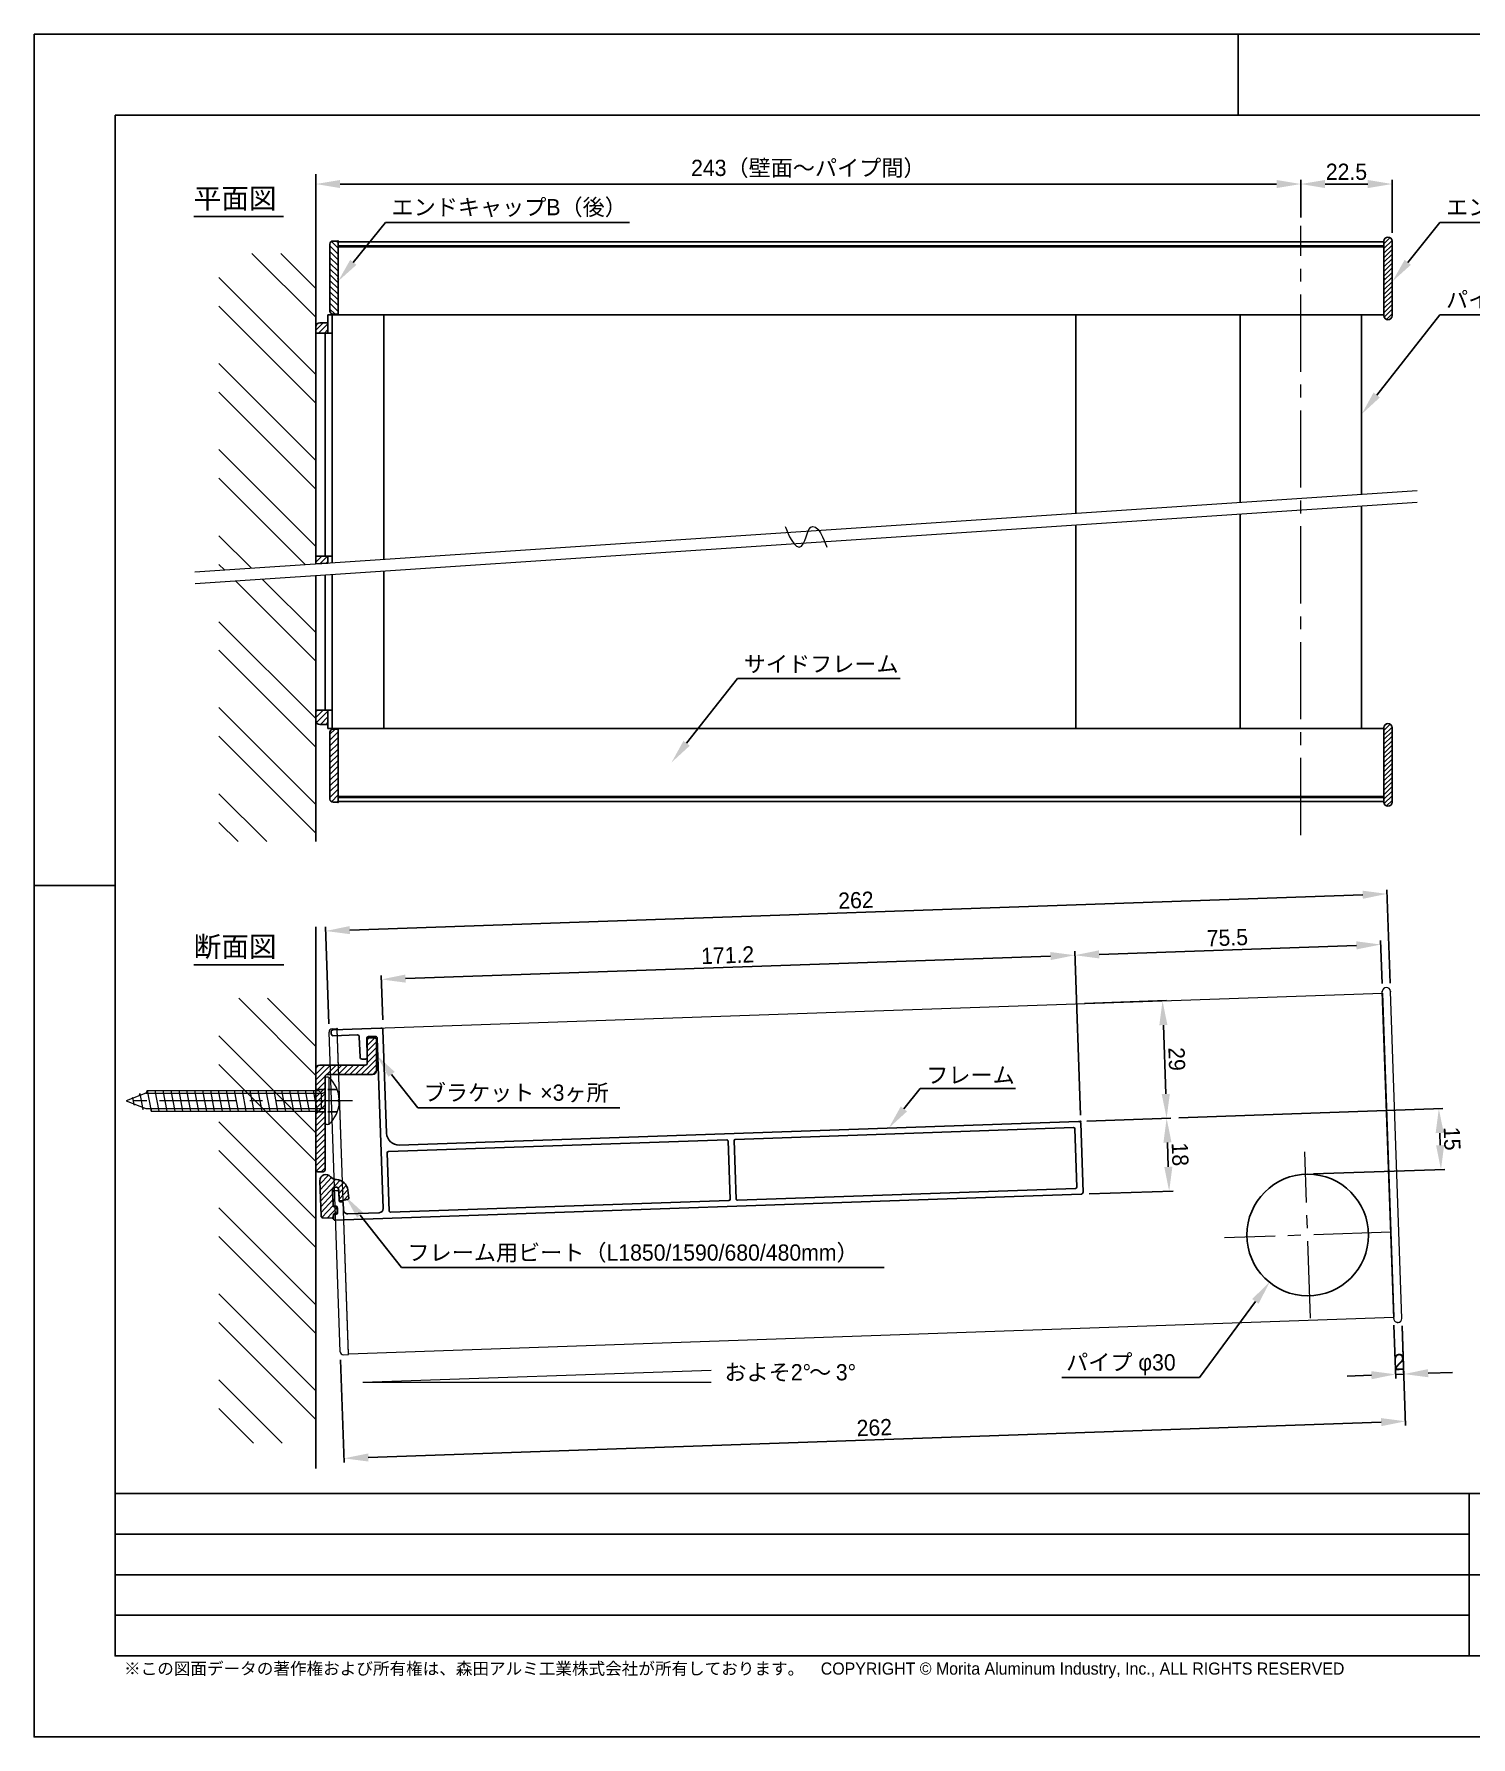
# Model space of a CAD drawing. Header units: millimetres. Extents: x 294 to 1873, y 2566 to 2986.
# Drawn here: x 1278.6 to 1633, y 2566 to 2986 of the extents above; entities that cross this region are included whole.
import ezdxf
from ezdxf import colors
from ezdxf.entities.mleader import LeaderData, LeaderLine
from ezdxf.math import Vec2, Vec3

# ---------------------------------------------------------------- set-up
doc = ezdxf.new("R2010")
doc.units = ezdxf.units.MM
doc.linetypes.add('CENTER2', pattern=[28.575, 19.05, -3.175, 3.175, -3.175])
for name, color, linetype, lineweight in [('ハッチング', 255, 'Continuous', 9), ('中心線', 7, 'CENTER2', 9), ('寸法・仕様', 255, 'Continuous', 9), ('弱線', 4, 'Continuous', 15), ('本体', 3, 'Continuous', 25)]:
    doc.layers.add(name, color=color, linetype=linetype, lineweight=lineweight)
doc.styles.get("Standard").update_dxf_attribs({"font": ''})
doc.styles.add('x2', font='', dxfattribs={"height": 4})
doc.styles.get('Standard').set_extended_font_data('MS PGothic')
doc.styles.get('x2').set_extended_font_data('MS PGothic')
doc.dimstyles.new('x2', dxfattribs={"dimtxt": 4, "dimasz": 6, "dimexe": 1, "dimexo": 2, "dimgap": 1, "dimtad": 1, "dimtoh": 1, "dimdec": 1, "dimdsep": 46, "dimtxsty": 'x2', "dimcen": 0.1, "dimadec": 1, "dimazin": 0, "dimtfac": 1, "dimtdec": 1, "dimtmove": 0, "dimatfit": 3, "dimfxl": 1, "dimtolj": 1, "dimtzin": 0, "dimarcsym": 0})

# ---------------------------------------------------------------- blocks, each defined once
blk = doc.blocks.new('Morita Aluminum for WEB x2')
for p, q in [((291.84, 396.08), (291.84, 416.08)), ((14.84, 206.08), (-5.16, 206.08)), ((14.84, 56.08), (568.84, 56.08)), ((348.84, 16.08), (348.84, 56.08)), ((348.84, 46.08), (14.84, 46.08)), ((14.84, 36.08), (568.84, 36.08)), ((348.84, 26.08), (14.84, 26.08)), ((14.84, 16.08), (568.84, 16.08))]:
    blk.add_line(p, q)
for points in [[(-5.16, 416.08), (588.84, 416.08), (588.84, -3.92), (-5.16, -3.92)], [(14.84, 396.08), (568.84, 396.08), (568.84, 16.08), (14.84, 16.08)]]:
    blk.add_lwpolyline(points, close=True)
at = {"insert": (17.05, 14.44), "char_height": 3, "attachment_point": 1}
blk.add_mtext_dynamic_manual_height_columns('※この図面データの著作権および所有権は、森田アルミ工業株式会社が所有しております。\u3000COPYRIGHT © Morita Aluminum Industry, Inc., ALL RIGHTS RESERVED', width=308.0536, gutter_width=1, heights=[0], dxfattribs=at)
blk = doc.blocks.new('*D10')
at = {"layer": 'Defpoints', "color": 0, "linetype": 'Continuous'}
for p in [(1591.07, 2949.04), (1591.07, 2938.75), (1613.57, 2934.97)]:
    blk.add_point(p, dxfattribs=at)
at = {"layer": '寸法・仕様', "color": 0, "linetype": 'Continuous', "lineweight": -2}
for p, q in [((1591.07, 2940.75), (1591.07, 2950.04)), ((1607.57, 2949.04), (1597.07, 2949.04)), ((1613.57, 2936.97), (1613.57, 2950.04))]:
    blk.add_line(p, q, dxfattribs=at)
at = {"layer": '寸法・仕様', "color": 0, "linetype": 'Continuous'}
for points in [[(1597.07, 2950.04), (1597.07, 2948.04), (1591.07, 2949.04)], [(1607.57, 2950.04), (1607.57, 2948.04), (1613.57, 2949.04)]]:
    blk.add_solid(points, dxfattribs=at)
at = {"layer": '寸法・仕様', "color": 0, "linetype": 'Continuous', "insert": (1602.32, 2952.04), "char_height": 4, "attachment_point": 5, "style": 'x2'}
blk.add_mtext('\\A1;22.5', dxfattribs=at)
blk = doc.blocks.new('*D11')
at = {"layer": 'Defpoints', "color": 0, "linetype": 'Continuous'}
for p in [(1348.07, 2949.04), (1348.07, 2938.75), (1591.07, 2938.75)]:
    blk.add_point(p, dxfattribs=at)
at = {"layer": '寸法・仕様', "color": 0, "linetype": 'Continuous', "lineweight": -2}
for p, q in [((1348.07, 2940.75), (1348.07, 2950.04)), ((1585.07, 2949.04), (1354.07, 2949.04)), ((1591.07, 2940.75), (1591.07, 2950.04))]:
    blk.add_line(p, q, dxfattribs=at)
at = {"layer": '寸法・仕様', "color": 0, "linetype": 'Continuous'}
for points in [[(1354.07, 2950.04), (1354.07, 2948.04), (1348.07, 2949.04)], [(1585.07, 2950.04), (1585.07, 2948.04), (1591.07, 2949.04)]]:
    blk.add_solid(points, dxfattribs=at)
at = {"layer": '寸法・仕様', "color": 0, "linetype": 'Continuous', "insert": (1469.57, 2952.76), "char_height": 4, "attachment_point": 5, "style": 'x2'}
blk.add_mtext('\\A1;243（壁面～パイプ間）', dxfattribs=at)
blk = doc.blocks.new('*D12')
at = {"layer": 'Defpoints', "color": 0, "linetype": 'Continuous'}
for p in [(1612.33, 2773.96), (1613.17, 2749.92), (1351.36, 2739.88)]:
    blk.add_point(p, dxfattribs=at)
at = {"layer": '寸法・仕様', "color": 0, "linetype": 'Continuous', "lineweight": -2}
for p, q in [((1356.49, 2765.02), (1606.34, 2773.75)), ((1613.1, 2751.92), (1612.3, 2774.96)), ((1351.29, 2741.87), (1350.46, 2765.81))]:
    blk.add_line(p, q, dxfattribs=at)
at = {"layer": '寸法・仕様', "color": 0, "linetype": 'Continuous'}
for points in [[(1606.3, 2774.75), (1606.37, 2772.75), (1612.33, 2773.96)], [(1356.45, 2766.02), (1356.52, 2764.02), (1350.49, 2764.81)]]:
    blk.add_solid(points, dxfattribs=at)
at = {"layer": '寸法・仕様', "color": 0, "linetype": 'Continuous', "insert": (1481.31, 2772.38), "char_height": 4, "attachment_point": 5, "rotation": 2, "style": 'x2'}
blk.add_mtext('\\A1;262', dxfattribs=at)
blk = doc.blocks.new('*D13')
at = {"layer": 'Defpoints', "color": 0, "linetype": 'Continuous'}
for p in [(1615.99, 2669.27), (1354.12, 2661.02), (1616.88, 2643.88)]:
    blk.add_point(p, dxfattribs=at)
at = {"layer": '寸法・仕様', "color": 0, "linetype": 'Continuous', "lineweight": -2}
for p, q in [((1616.06, 2667.27), (1616.91, 2642.88)), ((1354.19, 2659.02), (1355.07, 2633.74)), ((1361.03, 2634.95), (1610.88, 2643.67))]:
    blk.add_line(p, q, dxfattribs=at)
at = {"layer": '寸法・仕様', "color": 0, "linetype": 'Continuous'}
for points in [[(1610.84, 2644.67), (1610.91, 2642.67), (1616.88, 2643.88)], [(1361, 2635.95), (1361.07, 2633.95), (1355.03, 2634.74)]]:
    blk.add_solid(points, dxfattribs=at)
at = {"layer": '寸法・仕様', "color": 0, "linetype": 'Continuous', "insert": (1485.85, 2642.31), "char_height": 4, "attachment_point": 5, "rotation": 2, "style": 'x2'}
blk.add_mtext('\\A1;262', dxfattribs=at)
blk = doc.blocks.new('*D14')
at = {"layer": 'Defpoints', "color": 0, "linetype": 'Continuous'}
for p in [(1613.98, 2669.55), (1615.98, 2669.42), (1616.47, 2655.53)]:
    blk.add_point(p, dxfattribs=at)
at = {"layer": '寸法・仕様', "color": 0, "linetype": 'Continuous', "lineweight": -2}
for p, q in [((1614.05, 2667.55), (1614.5, 2654.46)), ((1616.05, 2667.42), (1616.5, 2654.53)), ((1608.47, 2655.25), (1602.48, 2655.04)), ((1614.47, 2655.46), (1616.47, 2655.53)), ((1622.47, 2655.73), (1628.46, 2655.94))]:
    blk.add_line(p, q, dxfattribs=at)
at = {"layer": '寸法・仕様', "color": 0, "linetype": 'Continuous'}
for points in [[(1608.44, 2656.25), (1608.51, 2654.25), (1614.47, 2655.46)], [(1622.43, 2656.73), (1622.5, 2654.74), (1616.47, 2655.53)]]:
    blk.add_solid(points, dxfattribs=at)
at = {"layer": '寸法・仕様', "color": 0, "linetype": 'Continuous', "insert": (1615.36, 2658.49), "char_height": 4, "attachment_point": 5, "rotation": 2, "style": 'x2'}
blk.add_mtext('\\A1;2', dxfattribs=at)
blk = doc.blocks.new('*D15')
at = {"layer": 'Defpoints', "color": 0, "linetype": 'Continuous'}
for p in [(1535.31, 2758.83), (1364.64, 2740.89), (1536.76, 2717.38)]:
    blk.add_point(p, dxfattribs=at)
at = {"layer": '寸法・仕様', "color": 0, "linetype": 'Continuous', "lineweight": -2}
for p, q in [((1536.69, 2719.38), (1535.28, 2759.83)), ((1370.21, 2753.07), (1529.32, 2758.63)), ((1364.57, 2742.89), (1364.18, 2753.86))]:
    blk.add_line(p, q, dxfattribs=at)
at = {"layer": '寸法・仕様', "color": 0, "linetype": 'Continuous'}
for points in [[(1529.28, 2759.62), (1529.35, 2757.63), (1535.31, 2758.83)], [(1370.18, 2754.07), (1370.25, 2752.07), (1364.22, 2752.86)]]:
    blk.add_solid(points, dxfattribs=at)
at = {"layer": '寸法・仕様', "color": 0, "linetype": 'Continuous', "insert": (1449.66, 2758.85), "char_height": 4, "attachment_point": 5, "rotation": 2, "style": 'x2'}
blk.add_mtext('\\A1;171.2', dxfattribs=at)
blk = doc.blocks.new('*D16')
at = {"layer": 'Defpoints', "color": 0, "linetype": 'Continuous'}
for p in [(1610.77, 2761.47), (1611.17, 2749.85), (1536.76, 2717.38)]:
    blk.add_point(p, dxfattribs=at)
at = {"layer": '寸法・仕様', "color": 0, "linetype": 'Continuous', "lineweight": -2}
for p, q in [((1536.69, 2719.38), (1535.28, 2759.83)), ((1541.31, 2759.04), (1604.77, 2761.26)), ((1611.1, 2751.85), (1610.73, 2762.47))]:
    blk.add_line(p, q, dxfattribs=at)
at = {"layer": '寸法・仕様', "color": 0, "linetype": 'Continuous'}
for points in [[(1541.28, 2760.04), (1541.35, 2758.04), (1535.31, 2758.83)], [(1604.74, 2762.26), (1604.81, 2760.26), (1610.77, 2761.47)]]:
    blk.add_solid(points, dxfattribs=at)
at = {"layer": '寸法・仕様', "color": 0, "linetype": 'Continuous', "insert": (1572.94, 2763.15), "char_height": 4, "attachment_point": 5, "rotation": 2, "style": 'x2'}
blk.add_mtext('\\A1;75.5', dxfattribs=at)
blk = doc.blocks.new('*D17')
at = {"layer": 'Defpoints', "color": 0, "linetype": 'Continuous'}
for p in [(1535.73, 2746.86), (1536.24, 2717.86), (1557.96, 2718.62)]:
    blk.add_point(p, dxfattribs=at)
at = {"layer": '寸法・仕様', "color": 0, "linetype": 'Continuous', "lineweight": -2}
for p, q in [((1537.73, 2746.93), (1557.94, 2747.64)), ((1557.15, 2741.61), (1557.75, 2724.62)), ((1538.24, 2717.93), (1558.96, 2718.66))]:
    blk.add_line(p, q, dxfattribs=at)
at = {"layer": '寸法・仕様', "color": 0, "linetype": 'Continuous'}
for points in [[(1558.15, 2741.64), (1556.16, 2741.57), (1556.95, 2747.6)], [(1558.75, 2724.65), (1556.75, 2724.58), (1557.96, 2718.62)]]:
    blk.add_solid(points, dxfattribs=at)
at = {"layer": '寸法・仕様', "color": 0, "linetype": 'Continuous', "insert": (1560.45, 2733.22), "char_height": 4, "attachment_point": 5, "rotation": 272, "style": 'x2'}
blk.add_mtext('\\A1;29', dxfattribs=at)
blk = doc.blocks.new('*D18')
at = {"layer": 'Defpoints', "color": 0, "linetype": 'Continuous'}
for p in [(1536.24, 2717.86), (1558.59, 2700.63), (1536.87, 2699.88)]:
    blk.add_point(p, dxfattribs=at)
at = {"layer": '寸法・仕様', "color": 0, "linetype": 'Continuous', "lineweight": -2}
for p, q in [((1538.24, 2717.93), (1558.96, 2718.66)), ((1558.17, 2712.63), (1558.38, 2706.63)), ((1538.87, 2699.95), (1559.59, 2700.67))]:
    blk.add_line(p, q, dxfattribs=at)
at = {"layer": '寸法・仕様', "color": 0, "linetype": 'Continuous'}
for points in [[(1559.17, 2712.66), (1557.17, 2712.59), (1557.96, 2718.62)], [(1559.38, 2706.66), (1557.38, 2706.59), (1558.59, 2700.63)]]:
    blk.add_solid(points, dxfattribs=at)
at = {"layer": '寸法・仕様', "color": 0, "linetype": 'Continuous', "insert": (1561.27, 2709.73), "char_height": 4, "attachment_point": 5, "rotation": 272, "style": 'x2'}
blk.add_mtext('\\A1;18', dxfattribs=at)
blk = doc.blocks.new('*D19')
at = {"layer": 'Defpoints', "color": 0, "linetype": 'Continuous'}
for p in [(1558.96, 2718.66), (1592.23, 2704.81), (1625.64, 2705.98)]:
    blk.add_point(p, dxfattribs=at)
at = {"layer": '寸法・仕様', "color": 0, "linetype": 'Continuous', "lineweight": -2}
for p, q in [((1560.96, 2718.73), (1626.11, 2721)), ((1625.32, 2714.97), (1625.43, 2711.97)), ((1594.23, 2704.88), (1626.63, 2706.01))]:
    blk.add_line(p, q, dxfattribs=at)
at = {"layer": '寸法・仕様', "color": 0, "linetype": 'Continuous'}
for points in [[(1626.32, 2715.01), (1624.32, 2714.94), (1625.11, 2720.97)], [(1626.43, 2712.01), (1624.43, 2711.94), (1625.64, 2705.98)]]:
    blk.add_solid(points, dxfattribs=at)
at = {"layer": '寸法・仕様', "color": 0, "linetype": 'Continuous', "insert": (1628.37, 2713.58), "char_height": 4, "attachment_point": 5, "rotation": 272, "style": 'x2'}
blk.add_mtext('\\A1;15', dxfattribs=at)

msp = doc.modelspace()

# ---------------------------------------------------------------- linework, layer by layer
at = {"linetype": 'Continuous'}
for p, q in [((1317.96, 2940.99), (1340.1, 2940.99)), ((1317.96, 2756.46), (1340.18, 2756.46))]:
    msp.add_line(p, q, dxfattribs=at)
at = {"layer": 'ハッチング'}
for p, q in [((1611.57, 2934.26), (1613.11, 2935.81)), ((1332.33, 2931.93), (1348.07, 2916.19)), ((1339.41, 2931.93), (1348.07, 2923.26)), ((1351.57, 2933.77), (1353.57, 2931.77)), ((1351.57, 2932.36), (1353.57, 2930.36)), ((1351.91, 2934.84), (1353.57, 2933.18)), ((1353.2, 2934.97), (1353.57, 2934.6)), ((1611.57, 2933.13), (1613.56, 2935.12)), ((1611.57, 2932), (1613.57, 2934)), ((1611.57, 2930.87), (1613.57, 2932.87)), ((1611.57, 2929.74), (1613.57, 2931.74)), ((1351.57, 2930.94), (1353.57, 2928.94)), ((1351.57, 2929.53), (1353.57, 2927.53)), ((1351.57, 2928.11), (1353.57, 2926.11)), ((1611.57, 2928.61), (1613.57, 2930.61)), ((1611.57, 2927.48), (1613.57, 2929.48)), ((1611.57, 2926.34), (1613.57, 2928.34)), ((1324.17, 2925.95), (1348.07, 2902.05)), ((1351.57, 2926.7), (1353.57, 2924.7)), ((1351.57, 2925.28), (1353.57, 2923.28)), ((1351.57, 2923.87), (1353.57, 2921.87)), ((1611.57, 2925.21), (1613.57, 2927.21)), ((1611.57, 2924.08), (1613.57, 2926.08)), ((1611.57, 2922.95), (1613.57, 2924.95)), ((1611.57, 2921.82), (1613.57, 2923.82)), ((1351.57, 2922.46), (1353.57, 2920.46)), ((1351.57, 2921.04), (1353.57, 2919.04)), ((1351.57, 2919.63), (1353.57, 2917.63)), ((1611.57, 2920.69), (1613.57, 2922.69)), ((1611.57, 2919.56), (1613.57, 2921.56)), ((1611.57, 2918.42), (1613.57, 2920.42)), ((1611.57, 2917.29), (1613.57, 2919.29)), ((1324.17, 2918.88), (1348.07, 2894.98)), ((1351.57, 2918.21), (1352.81, 2916.97)), ((1611.63, 2916.22), (1613.57, 2918.16)), ((1612.18, 2915.64), (1613.57, 2917.03)), ((1348.07, 2912.97), (1349.87, 2914.77)), ((1348.78, 2912.27), (1351.07, 2914.56)), ((1350.19, 2912.27), (1351.07, 2913.14)), ((1324.17, 2904.74), (1348.07, 2880.84)), ((1324.17, 2897.67), (1348.07, 2873.77)), ((1324.17, 2883.53), (1348.07, 2859.62)), ((1324.17, 2876.46), (1345.45, 2855.17)), ((1324.17, 2862.31), (1332.19, 2854.29)), ((1348.07, 2855.78), (1349.55, 2857.27)), ((1349.12, 2855.42), (1350.97, 2857.27)), ((1324.17, 2855.24), (1325.56, 2853.85)), ((1350.64, 2855.52), (1351.07, 2855.95)), ((1328.23, 2851.18), (1348.07, 2831.34)), ((1334.86, 2851.62), (1348.07, 2838.41)), ((1324.17, 2841.1), (1348.07, 2817.2)), ((1324.17, 2834.03), (1348.07, 2810.13)), ((1324.17, 2819.89), (1348.07, 2795.98)), ((1348.07, 2817.46), (1349.87, 2819.27)), ((1348.07, 2818.88), (1348.46, 2819.27)), ((1348.23, 2816.21), (1351.07, 2819.05)), ((1349.2, 2815.77), (1351.07, 2817.63)), ((1350.61, 2815.77), (1351.07, 2816.22)), ((1351.57, 2813.32), (1352.81, 2814.57)), ((1611.57, 2814.26), (1613.11, 2815.81)), ((1611.57, 2813.13), (1613.56, 2815.12)), ((1611.57, 2812), (1613.57, 2814)), ((1324.17, 2812.82), (1348.07, 2788.91)), ((1351.57, 2811.91), (1353.57, 2813.91)), ((1351.57, 2810.49), (1353.57, 2812.49)), ((1351.57, 2809.08), (1353.57, 2811.08)), ((1611.57, 2810.87), (1613.57, 2812.87)), ((1611.57, 2809.74), (1613.57, 2811.74)), ((1611.57, 2808.61), (1613.57, 2810.61)), ((1351.57, 2807.66), (1353.57, 2809.66)), ((1351.57, 2806.25), (1353.57, 2808.25)), ((1351.57, 2804.84), (1353.57, 2806.84)), ((1611.57, 2807.48), (1613.57, 2809.48)), ((1611.57, 2806.34), (1613.57, 2808.34)), ((1611.57, 2805.21), (1613.57, 2807.21)), ((1611.57, 2804.08), (1613.57, 2806.08)), ((1351.57, 2803.42), (1353.57, 2805.42)), ((1351.57, 2802.01), (1353.57, 2804.01)), ((1351.57, 2800.59), (1353.57, 2802.59)), ((1611.57, 2802.95), (1613.57, 2804.95)), ((1611.57, 2801.82), (1613.57, 2803.82)), ((1611.57, 2800.69), (1613.57, 2802.69)), ((1611.57, 2799.56), (1613.57, 2801.56)), ((1324.17, 2798.67), (1336, 2786.84)), ((1351.57, 2799.18), (1353.57, 2801.18)), ((1351.57, 2797.76), (1353.57, 2799.76)), ((1351.91, 2796.69), (1353.57, 2798.35)), ((1611.57, 2798.42), (1613.57, 2800.42)), ((1611.57, 2797.29), (1613.57, 2799.29)), ((1611.63, 2796.22), (1613.57, 2798.16)), ((1353.2, 2796.57), (1353.57, 2796.94)), ((1612.18, 2795.64), (1613.57, 2797.03)), ((1324.17, 2791.6), (1328.93, 2786.84)), ((1329.05, 2748.23), (1348.07, 2729.2)), ((1336.12, 2748.23), (1348.07, 2736.28)), ((1324.17, 2738.97), (1348.07, 2715.06)), ((1360.77, 2736.56), (1362.63, 2738.42)), ((1360.77, 2735.15), (1363.07, 2737.45)), ((1360.77, 2733.74), (1363.07, 2736.04)), ((1360.77, 2732.32), (1363.07, 2734.62)), ((1324.17, 2731.89), (1348.07, 2707.99)), ((1348.07, 2728.11), (1351.69, 2731.73)), ((1348.07, 2729.52), (1350.27, 2731.73)), ((1348.1, 2730.96), (1348.83, 2731.7)), ((1350.8, 2729.42), (1353.1, 2731.73)), ((1352.21, 2729.43), (1354.51, 2731.73)), ((1353.63, 2729.43), (1355.93, 2731.73)), ((1355.04, 2729.43), (1357.34, 2731.73)), ((1356.46, 2729.43), (1358.76, 2731.73)), ((1357.87, 2729.43), (1360.17, 2731.73)), ((1359.29, 2729.43), (1363.07, 2733.21)), ((1360.7, 2729.43), (1363.07, 2731.79)), ((1362.12, 2729.43), (1363.07, 2730.38)), ((1348.07, 2726.69), (1350.37, 2729)), ((1348.07, 2725.28), (1350.37, 2727.58)), ((1348.07, 2723.86), (1350.37, 2726.16)), ((1348.07, 2722.45), (1350.37, 2724.75)), ((1348.07, 2721.04), (1350.37, 2723.34)), ((1348.07, 2719.62), (1350.37, 2721.92)), ((1324.17, 2717.75), (1348.07, 2693.85)), ((1348.07, 2718.21), (1350.37, 2720.51)), ((1348.07, 2716.79), (1350.37, 2719.09)), ((1348.07, 2715.38), (1350.37, 2717.68)), ((1348.07, 2713.96), (1350.37, 2716.26)), ((1348.07, 2712.55), (1350.37, 2714.85)), ((1348.07, 2711.14), (1350.37, 2713.44)), ((1324.17, 2710.68), (1348.07, 2686.78)), ((1348.07, 2709.72), (1350.37, 2712.02)), ((1348.07, 2708.31), (1350.37, 2710.61)), ((1348.07, 2706.89), (1350.37, 2709.19)), ((1348.19, 2705.6), (1350.37, 2707.78)), ((1349.43, 2705.43), (1350.37, 2706.37)), ((1349.12, 2702.41), (1351.17, 2704.61)), ((1349.17, 2701), (1351.96, 2703.99)), ((1349.22, 2699.58), (1352.91, 2703.55)), ((1349.27, 2698.17), (1354.08, 2703.33)), ((1353.6, 2701.35), (1354.96, 2702.81)), ((1353.79, 2700.08), (1355.6, 2702.03)), ((1353.8, 2698.64), (1355.98, 2700.97)), ((1324.17, 2696.54), (1348.07, 2672.64)), ((1349.32, 2696.76), (1352.23, 2699.88)), ((1349.37, 2695.34), (1352.31, 2698.5)), ((1349.6, 2694.13), (1352.39, 2697.12)), ((1350.86, 2694.02), (1353.32, 2696.65)), ((1354.98, 2698.43), (1356.14, 2699.67)), ((1324.17, 2689.47), (1348.07, 2665.57)), ((1324.17, 2675.33), (1348.07, 2651.42)), ((1324.17, 2668.25), (1348.07, 2644.35)), ((1324.17, 2654.11), (1339.79, 2638.48)), ((1324.17, 2647.04), (1332.72, 2638.48))]:
    msp.add_line(p, q, dxfattribs=at)
at = {"layer": '中心線'}
for p, q in [((1591.07, 2788.44), (1591.07, 2938.75)), ((1357.16, 2722.95), (1300.15, 2722.95)), ((1345.49, 2725.5), (1346.46, 2720.35)), ((1593.47, 2669.3), (1592.04, 2710.34)), ((1613.28, 2690.54), (1572.24, 2689.1))]:
    msp.add_line(p, q, dxfattribs=at)
at = {"layer": '寸法・仕様'}
for p, q in [((1318.25, 2853.36), (1619.77, 2873.43)), ((1318.29, 2850.51), (1619.77, 2870.58)), ((1359.7, 2653.49), (1445.61, 2656.49)), ((1359.7, 2653.49), (1445.61, 2653.49))]:
    msp.add_line(p, q, dxfattribs=at)
msp.add_open_spline([(1463.89, 2864.6), (1463.89, 2864.6), (1465.6, 2859.48), (1467.3, 2859.48), (1469.01, 2859.48), (1469.01, 2864.6), (1470.72, 2864.6), (1472.42, 2864.6), (1474.13, 2859.48), (1474.13, 2859.48)], degree=3, knots=[0, 0, 0, 0, 1, 1, 1, 2, 2, 2, 3, 3, 3, 3], dxfattribs=at)
at = {"layer": '弱線'}
for p, q in [((1353.34, 2740.49), (1611.19, 2749.5)), ((1613.99, 2669.2), (1611.17, 2749.85)), ((1611.19, 2749.5), (1613.98, 2669.55)), ((1611.19, 2749.5), (1613.98, 2669.55)), ((1615.99, 2669.27), (1613.17, 2749.92)), ((1354.12, 2661.02), (1351.36, 2739.88)), ((1352.09, 2740.65), (1353.34, 2740.69)), ((1356.14, 2660.34), (1353.34, 2740.69)), ((1356.13, 2660.54), (1353.34, 2740.49)), ((1350.37, 2717.27), (1350.37, 2728.58)), ((1351.37, 2717.2), (1351.37, 2728.65)), ((1306.12, 2724.85), (1301.32, 2722.95)), ((1301.32, 2722.95), (1306.12, 2721.05)), ((1302.87, 2723.74), (1302.67, 2723.34)), ((1302.87, 2723.74), (1303.22, 2721.92)), ((1303.22, 2721.92), (1303.42, 2722.12)), ((1304.64, 2724.7), (1304.44, 2724.1)), ((1304.64, 2724.7), (1305.39, 2720.74)), ((1306.44, 2725.5), (1306.12, 2724.85)), ((1306.17, 2724.83), (1349.77, 2724.83)), ((1306.44, 2725.5), (1307.42, 2720.35)), ((1306.44, 2725.5), (1348.77, 2725.5)), ((1308.4, 2725.5), (1309.37, 2720.35)), ((1310.35, 2725.5), (1311.32, 2720.35)), ((1312.3, 2725.5), (1313.28, 2720.35)), ((1314.25, 2725.5), (1315.23, 2720.35)), ((1316.21, 2725.5), (1317.18, 2720.35)), ((1318.16, 2725.5), (1319.13, 2720.35)), ((1320.11, 2725.5), (1321.09, 2720.35)), ((1322.06, 2725.5), (1323.04, 2720.35)), ((1324.01, 2725.5), (1324.99, 2720.35)), ((1325.97, 2725.5), (1326.94, 2720.35)), ((1327.92, 2725.5), (1328.89, 2720.35)), ((1329.87, 2725.5), (1330.85, 2720.35)), ((1331.82, 2725.5), (1332.8, 2720.35)), ((1333.77, 2725.5), (1334.75, 2720.35)), ((1335.73, 2725.5), (1336.7, 2720.35)), ((1337.68, 2725.5), (1338.66, 2720.35)), ((1339.63, 2725.5), (1340.61, 2720.35)), ((1341.58, 2725.5), (1342.56, 2720.35)), ((1343.54, 2725.5), (1344.51, 2720.35)), ((1347.44, 2725.5), (1348.42, 2720.35)), ((1349.37, 2724.83), (1348.77, 2725.5)), ((1349.37, 2724.83), (1349.37, 2721.03)), ((1353.57, 2723.13), (1353.57, 2722.73)), ((1353.76, 2723.13), (1353.57, 2723.13)), ((1353.76, 2722.73), (1353.57, 2722.73)), ((1305.39, 2720.74), (1305.59, 2721.34)), ((1306.17, 2721.03), (1349.77, 2721.03)), ((1307.42, 2720.35), (1307.62, 2721.15)), ((1307.42, 2720.35), (1348.77, 2720.35)), ((1349.37, 2721.03), (1348.77, 2720.35)), ((1356.13, 2660.54), (1613.98, 2669.55)), ((1354.89, 2660.3), (1356.14, 2660.34))]:
    msp.add_line(p, q, dxfattribs=at)
for centre, radius, start, end in [((1612.17, 2749.88), 1, 92, 182), ((1612.17, 2749.88), 1, 2, 92), ((1352.11, 2739.9), 0.75, 92, 182), ((1350.47, 2728.58), 0.1, 106.1423, 180), ((1350.87, 2727.2), 1.54, 71.0346, 106.1449), ((1346.06, 2722.93), 7.81, 2.2955, 47.1801), ((1349.8, 2725.39), 0.566, 266.4582, 3.5388), ((1346.06, 2722.93), 7.81, 312.8199, 357.8322), ((1353.76, 2723.23), 0.1, 270, 2.3088), ((1353.76, 2722.63), 0.1, 357.8055, 90), ((1349.8, 2720.46), 0.566, 356.4612, 93.5419), ((1350.47, 2717.27), 0.1, 180, 253.8577), ((1350.87, 2718.65), 1.54, 253.8551, 288.9654), ((1614.99, 2669.23), 1, 182, 272), ((1614.99, 2669.23), 1, 272, 2), ((1354.87, 2661.05), 0.75, 182, 272)]:
    msp.add_arc(centre, radius, start, end, dxfattribs=at)
for p in [(1611.17, 2749.85), (1613.17, 2749.92), (1350.37, 2722.93), (1612.58, 2709.52), (1612.58, 2709.52), (1612.58, 2709.52), (1615.02, 2668.23)]:
    msp.add_point(p, dxfattribs=at)
at = {"layer": '本体'}
for p, q in [((1348.07, 2855.35), (1348.07, 2951.44)), ((1351.57, 2934.22), (1351.57, 2917.72)), ((1353.57, 2934.97), (1352.32, 2934.97)), ((1353.57, 2934.97), (1353.57, 2916.97)), ((1353.57, 2916.77), (1353.57, 2934.77)), ((1611.57, 2934.77), (1353.57, 2934.77)), ((1611.57, 2933.77), (1353.57, 2933.77)), ((1611.57, 2933.57), (1353.57, 2933.57)), ((1611.57, 2916.57), (1611.57, 2934.97)), ((1611.57, 2916.77), (1611.57, 2934.77)), ((1613.57, 2916.57), (1613.57, 2934.97)), ((1535.57, 2916.77), (1351.07, 2916.77)), ((1351.07, 2912.27), (1351.07, 2916.77)), ((1352.07, 2855.62), (1352.07, 2916.77)), ((1353.57, 2916.97), (1352.32, 2916.97)), ((1611.57, 2916.77), (1353.57, 2916.77)), ((1364.87, 2856.47), (1364.87, 2916.77)), ((1535.57, 2867.83), (1535.57, 2916.77)), ((1576.07, 2870.52), (1576.07, 2916.77)), ((1606.07, 2872.52), (1606.07, 2916.77)), ((1348.07, 2912.27), (1348.07, 2913.77)), ((1348.07, 2857.27), (1348.07, 2912.27)), ((1352.07, 2912.27), (1348.07, 2912.27)), ((1351.07, 2912.27), (1348.07, 2912.27)), ((1351.07, 2914.77), (1349.07, 2914.77)), ((1350.37, 2857.27), (1350.37, 2912.27)), ((1351.07, 2914.77), (1351.07, 2912.27)), ((1606.07, 2814.77), (1606.07, 2869.66)), ((1535.57, 2814.77), (1535.57, 2864.97)), ((1576.07, 2814.77), (1576.07, 2867.67)), ((1352.07, 2857.27), (1348.07, 2857.27)), ((1348.07, 2857.27), (1348.07, 2855.35)), ((1351.07, 2857.27), (1348.07, 2857.27)), ((1348.07, 2857.19), (1348.14, 2857.27)), ((1351.07, 2855.55), (1351.07, 2857.27)), ((1351.07, 2857.27), (1351.07, 2855.55)), ((1348.07, 2855.35), (1351.07, 2855.55)), ((1348.07, 2786.84), (1348.07, 2852.5)), ((1350.37, 2819.27), (1350.37, 2852.65)), ((1352.07, 2814.77), (1352.07, 2852.76)), ((1364.87, 2814.77), (1364.87, 2853.61)), ((1348.07, 2819.27), (1348.07, 2850.35)), ((1348.07, 2819.27), (1351.07, 2819.27)), ((1352.07, 2819.27), (1348.07, 2819.27)), ((1348.07, 2819.27), (1348.07, 2816.77)), ((1351.07, 2814.77), (1351.07, 2819.27)), ((1351.07, 2819.27), (1351.07, 2815.77)), ((1351.07, 2815.77), (1349.07, 2815.77)), ((1535.57, 2814.77), (1351.07, 2814.77)), ((1353.57, 2814.57), (1352.32, 2814.57)), ((1611.57, 2814.77), (1353.07, 2814.77)), ((1353.57, 2796.77), (1353.57, 2814.77)), ((1353.57, 2796.57), (1353.57, 2814.57)), ((1611.57, 2796.57), (1611.57, 2814.97)), ((1611.57, 2796.77), (1611.57, 2814.77)), ((1613.57, 2796.57), (1613.57, 2814.97)), ((1351.57, 2797.32), (1351.57, 2813.82)), ((1611.57, 2797.97), (1353.57, 2797.97)), ((1611.57, 2797.77), (1353.57, 2797.77)), ((1353.57, 2796.57), (1352.32, 2796.57)), ((1611.57, 2796.77), (1353.57, 2796.77)), ((1348.07, 2632.24), (1348.07, 2765.83)), ((1351.88, 2739.44), (1351.86, 2739.94)), ((1352.34, 2740.46), (1364.14, 2740.87)), ((1352.4, 2738.96), (1358.29, 2739.17)), ((1358.98, 2733.69), (1358.81, 2738.68)), ((1360.77, 2737.98), (1361.21, 2738.42)), ((1361.11, 2738.76), (1362.71, 2738.82)), ((1362.57, 2738.43), (1361.27, 2738.43)), ((1365.54, 2714.91), (1364.65, 2740.39)), ((1360.78, 2733.75), (1360.63, 2738.25)), ((1360.77, 2737.93), (1360.77, 2732.23)), ((1363.07, 2737.93), (1363.07, 2730.43)), ((1363.22, 2738.34), (1364.69, 2696.36)), ((1348.07, 2705.93), (1348.07, 2730.73)), ((1360.27, 2731.73), (1349.07, 2731.73)), ((1360.3, 2733.23), (1359.5, 2733.21)), ((1350.37, 2728.93), (1350.37, 2705.93)), ((1362.07, 2729.43), (1350.87, 2729.43)), ((1350.37, 2725.68), (1348.07, 2725.68)), ((1353.37, 2725.68), (1351.07, 2725.68)), ((1350.37, 2720.18), (1348.07, 2720.18)), ((1353.37, 2720.18), (1351.07, 2720.18)), ((1536.24, 2717.86), (1368.65, 2712.01)), ((1449.45, 2713.33), (1366, 2710.42)), ((1535, 2716.32), (1451.55, 2713.41)), ((1535.31, 2716.03), (1535.81, 2701.64)), ((1536.76, 2717.38), (1537.35, 2700.39)), ((1366.21, 2695.72), (1365.71, 2710.11)), ((1449.76, 2713.04), (1450.26, 2698.65)), ((1451.26, 2713.1), (1451.76, 2698.7)), ((1348.57, 2705.43), (1349.87, 2705.43)), ((1349.4, 2694.52), (1349.09, 2703.18)), ((1352.18, 2700.82), (1352.39, 2697.05)), ((1352.53, 2700.74), (1353.43, 2700.77)), ((1352.91, 2701.63), (1352.98, 2701.63)), ((1353.78, 2700.88), (1353.8, 2698.57)), ((1355.99, 2700.89), (1356.23, 2698.95)), ((1452.07, 2698.41), (1535.52, 2701.33)), ((1352.35, 2697.23), (1352.24, 2700.43)), ((1352.66, 2696.94), (1353.06, 2696.96)), ((1352.68, 2696.77), (1353.12, 2696.74)), ((1352.78, 2693.45), (1536.87, 2699.88)), ((1353.35, 2695.43), (1353.4, 2696.43)), ((1353.42, 2695.27), (1353.37, 2696.67)), ((1353.82, 2698.29), (1353.74, 2700.48)), ((1354.13, 2698), (1354.53, 2698.01)), ((1354.16, 2698.28), (1355.98, 2698.62)), ((1354.9, 2696.02), (1354.84, 2697.72)), ((1366.52, 2695.43), (1449.97, 2698.34)), ((1349.89, 2694.04), (1352.08, 2694)), ((1352.27, 2694.06), (1352.34, 2694.13)), ((1352.39, 2694.28), (1352.42, 2694.88)), ((1352.47, 2693.74), (1352.44, 2694.64)), ((1352.73, 2695.16), (1353.03, 2695.14)), ((1352.73, 2694.95), (1353.13, 2694.96)), ((1355.93, 2695.06), (1363.73, 2695.33))]:
    msp.add_line(p, q, dxfattribs=at)
msp.add_circle((1592.76, 2689.82), 15, dxfattribs=at)
for centre, radius, start, end in [((1612.57, 2934.97), 1, 90, 180), ((1612.57, 2934.97), 1, 0, 90), ((1352.32, 2934.22), 0.75, 90, 180), ((1352.32, 2917.72), 0.75, 180, 270), ((1612.57, 2916.57), 1, 180, 270), ((1612.57, 2916.57), 1, 270, 0), ((1349.07, 2913.77), 1, 90, 180), ((1349.07, 2816.77), 1, 180, 270), ((1352.32, 2813.82), 0.75, 90, 180), ((1612.57, 2814.97), 1, 90, 180), ((1612.57, 2814.97), 1, 0, 90), ((1352.32, 2797.32), 0.75, 180, 270), ((1612.57, 2796.57), 1, 180, 270), ((1612.57, 2796.57), 1, 270, 0), ((1352.36, 2739.96), 0.5, 92, 182), ((1352.38, 2739.46), 0.5, 182, 272), ((1358.31, 2738.67), 0.5, 2, 92), ((1361.13, 2738.27), 0.5, 92, 182), ((1361.27, 2737.93), 0.5, 90, 180), ((1362.57, 2737.93), 0.5, 0, 90), ((1362.72, 2738.32), 0.5, 2, 92), ((1364.15, 2740.37), 0.5, 2, 92), ((1349.07, 2730.73), 1, 90, 180), ((1359.48, 2733.71), 0.5, 182, 272), ((1360.27, 2732.23), 0.5, 270, 0), ((1360.28, 2733.73), 0.5, 272, 2), ((1362.07, 2730.43), 1, 270, 0), ((1350.87, 2728.93), 0.5, 90, 180), ((1536.26, 2717.36), 0.5, 2, 92), ((1368.54, 2715.01), 3, 182, 272), ((1449.46, 2713.03), 0.3, 2, 92), ((1451.56, 2713.11), 0.3, 92, 182), ((1535.01, 2716.02), 0.3, 2, 92), ((1366.01, 2710.12), 0.3, 92, 182), ((1348.57, 2705.93), 0.5, 180, 270), ((1349.87, 2705.93), 0.5, 270, 0), ((1350.59, 2703.23), 1.5, 40.8149, 182), ((1353.24, 2705.52), 2, 220.8149, 267.3664), ((1352.94, 2700.87), 0.767, 92, 183.2773), ((1352.54, 2700.44), 0.3, 92, 182), ((1353.01, 2700.87), 0.767, 0.6807, 92), ((1353.01, 2700.53), 3, 7, 87.3664), ((1353.44, 2700.47), 0.3, 2, 92), ((1535.51, 2701.63), 0.3, 272, 2), ((1352.65, 2697.24), 0.3, 182, 272), ((1352.69, 2697.06), 0.3, 183.2773, 267), ((1353.07, 2696.66), 0.3, 2, 92), ((1353.1, 2696.44), 0.3, 357, 87), ((1354.1, 2698.57), 0.3, 180.6807, 280.5), ((1354.12, 2698.3), 0.3, 182, 272), ((1354.54, 2697.71), 0.3, 2, 92), ((1355.93, 2698.91), 0.3, 280.5, 7), ((1449.96, 2698.64), 0.3, 272, 2), ((1452.06, 2698.71), 0.3, 182, 272), ((1536.85, 2700.37), 0.5, 272, 2), ((1349.89, 2694.54), 0.5, 182, 269), ((1352.09, 2694.3), 0.3, 269, 357), ((1352.72, 2694.86), 0.3, 87, 177), ((1352.74, 2694.65), 0.3, 92, 182), ((1352.77, 2693.75), 0.3, 182, 272), ((1353.05, 2695.44), 0.3, 267, 357), ((1353.12, 2695.26), 0.3, 272, 2), ((1355.9, 2696.06), 1, 182, 272), ((1363.69, 2696.33), 1, 272, 2), ((1366.51, 2695.73), 0.3, 182, 272)]:
    msp.add_arc(centre, radius, start, end, dxfattribs=at)
for p in [(1353.57, 2934.97), (1353.57, 2925.77), (1353.57, 2925.77), (1353.57, 2925.77), (1353.57, 2925.77), (1353.57, 2925.77), (1611.57, 2925.77), (1611.57, 2925.77), (1353.57, 2805.77), (1353.57, 2805.77), (1353.57, 2805.77), (1353.57, 2805.77), (1611.57, 2805.77), (1353.57, 2796.57), (1353.34, 2740.69), (1536.74, 2717.88), (1536.74, 2717.88), (1536.74, 2717.88), (1352.23, 2700.73), (1354.74, 2700.52), (1354.74, 2700.52), (1354.74, 2700.52), (1354.74, 2700.52)]:
    msp.add_point(p, dxfattribs=at)

# ---------------------------------------------------------------- block references
msp.add_blockref('Morita Aluminum for WEB x2', (1283.73, 2569.95))

# ---------------------------------------------------------------- texts
for s, height, p in [('平面図', 5, (1317.95, 2942.99)), ('断面図', 5, (1317.95, 2758.46)), ('およそ2°', 4, (1448.88, 2653.98)), ('～', 4, (1469.78, 2653.98)), ('3°', 4, (1476.36, 2653.98))]:
    msp.add_text(s, height=height).set_placement(p)

# ---------------------------------------------------------------- dimensions: what is measured, and where the dimension line sits
at = {"layer": '寸法・仕様', "linetype": 'Continuous'}
dim = msp.add_linear_dim(base=(1348.07, 2949.04), p1=(1591.07, 2938.75), p2=(1348.07, 2938.75), dimstyle='x2', override={"dimpost": '（壁面～パイプ間）'}, dxfattribs=at)
dim.commit()
dim.dimension.update_dxf_attribs({"geometry": '*D11', "text_midpoint": (1469.57, 2952.76)})
dim = msp.add_linear_dim(base=(1591.07, 2949.04), p1=(1613.57, 2934.97), p2=(1591.07, 2938.75), dimstyle='x2', dxfattribs=at)
dim.commit()
dim.dimension.update_dxf_attribs({"geometry": '*D10', "text_midpoint": (1602.32, 2952.04)})
for base, p1, p2, angle, override, picture, middle in [((1612.33, 2773.96), (1351.36, 2739.88), (1613.17, 2749.92), 2, {"dimpost": ''}, '*D12', (1481.31, 2772.38)), ((1610.77, 2761.47), (1536.76, 2717.38), (1611.17, 2749.85), 2, {"dimtmove": 1}, '*D16', (1572.94, 2763.15)), ((1558.59, 2700.63), (1536.24, 2717.86), (1536.87, 2699.88), 92, {"dimtmove": 1}, '*D18', (1561.27, 2709.73)), ((1616.88, 2643.88), (1354.12, 2661.02), (1615.99, 2669.27), 2, {"dimtmove": 1}, '*D13', (1485.85, 2642.31))]:
    dim = msp.add_linear_dim(base=base, p1=p1, p2=p2, angle=angle, dimstyle='x2', override=override, dxfattribs=at)
    dim.commit()
    dim.dimension.update_dxf_attribs({"geometry": picture, "text_midpoint": middle})
for base, p1, p2, angle, picture, middle in [((1535.31, 2758.83), (1364.64, 2740.89), (1536.76, 2717.38), 2, '*D15', (1449.66, 2758.85)), ((1557.96, 2718.62), (1535.73, 2746.86), (1536.24, 2717.86), 92, '*D17', (1560.45, 2733.22)), ((1625.64, 2705.98), (1558.96, 2718.66), (1592.23, 2704.81), 92, '*D19', (1628.37, 2713.58))]:
    dim = msp.add_linear_dim(base=base, p1=p1, p2=p2, angle=angle, dimstyle='x2', dxfattribs=at)
    dim.commit()
    dim.dimension.update_dxf_attribs({"geometry": picture, "text_midpoint": middle})
dim = msp.add_linear_dim(base=(1616.47, 2655.53), p1=(1613.98, 2669.55), p2=(1615.98, 2669.42), angle=2, dimstyle='x2', dxfattribs=at)
dim.commit()
dim.dimension.update_dxf_attribs({"geometry": '*D14', "text_midpoint": (1615.47, 2655.49), "dimtype": 160})

# ---------------------------------------------------------------- leaders
ml = msp.add_multileader_mtext('Standard', dxfattribs=at)
ml.set_content('エンドキャップB（後）', color=256, style='x2')
ml.set_leader_properties()
ml.build(insert=Vec2(0, 0))
ml.multileader.update_dxf_attribs({"text_left_attachment_type": 5, "text_right_attachment_type": 5, "dogleg_length": 0.5, "arrow_head_size": 6})
ctx = ml.context
ctx.base_point, ctx.arrow_head_size, ctx.landing_gap_size, ctx.plane_origin = Vec3(1365.76, 2939.58), 6, 1, Vec3(1355.27, 2927.22)
ctx.left_attachment, ctx.right_attachment = 5, 5
notes = []
notes.append((ctx, [(0, (1, 1, 0), (1365.26, 2939.58), (1, 0), 0.5, [(0, [(1353.57, 2925.05)], 0, [])])]))
ctx.mtext.insert, ctx.mtext.flow_direction = Vec3(1366.76, 2945.34), 5
ml = msp.add_multileader_mtext('Standard', dxfattribs=at)
ml.set_content('エンドキャップA（前）', color=256, style='x2')
ml.set_leader_properties()
ml.build(insert=Vec2(0, 0))
ml.multileader.update_dxf_attribs({"text_left_attachment_type": 5, "text_right_attachment_type": 5, "dogleg_length": 0.5, "arrow_head_size": 6})
ctx = ml.context
ctx.base_point, ctx.arrow_head_size, ctx.landing_gap_size, ctx.plane_origin = Vec3(1625.88, 2939.58), 6, 1, Vec3(1615.38, 2927.22)
ctx.left_attachment, ctx.right_attachment = 5, 5
notes.append((ctx, [(0, (1, 1, 0), (1625.38, 2939.58), (1, 0), 0.5, [(0, [(1613.68, 2925.05)], 0, [])])]))
ctx.mtext.insert, ctx.mtext.flow_direction = Vec3(1626.88, 2945.34), 5
ml = msp.add_multileader_mtext('Standard', dxfattribs=at)
ml.set_content('パイプ φ30', color=256, style='x2')
ml.set_leader_properties()
ml.build(insert=Vec2(0, 0))
ml.multileader.update_dxf_attribs({"text_left_attachment_type": 5, "text_right_attachment_type": 5, "dogleg_length": 0.5, "arrow_head_size": 6})
ctx = ml.context
ctx.base_point, ctx.arrow_head_size, ctx.landing_gap_size, ctx.plane_origin = Vec3(1625.88, 2916.77), 6, 1, Vec3(1615.38, 2904.41)
ctx.left_attachment, ctx.right_attachment = 5, 5
notes.append((ctx, [(0, (1, 1, 0), (1625.38, 2916.77), (1, 0), 0.5, [(0, [(1606.07, 2892.29)], 0, [])])]))
ctx.mtext.insert, ctx.mtext.flow_direction = Vec3(1626.88, 2922.52), 5
ml = msp.add_multileader_mtext('Standard', dxfattribs=at)
ml.set_content('サイドフレーム', color=256, style='x2')
ml.set_leader_properties()
ml.build(insert=Vec2(0, 0))
ml.multileader.update_dxf_attribs({"text_left_attachment_type": 5, "text_right_attachment_type": 5, "dogleg_length": 0.5, "arrow_head_size": 6})
ctx = ml.context
ctx.base_point, ctx.arrow_head_size, ctx.landing_gap_size, ctx.plane_origin = Vec3(1452.64, 2827.1), 6, 1, Vec3(1442.15, 2814.74)
ctx.left_attachment, ctx.right_attachment = 5, 5
notes.append((ctx, [(0, (1, 1, 0), (1452.14, 2827.1), (1, 0), 0.5, [(0, [(1435.84, 2806.39)], 0, [])])]))
ctx.mtext.insert, ctx.mtext.flow_direction = Vec3(1453.64, 2832.65), 5
ml = msp.add_multileader_mtext('Standard', dxfattribs=at)
ml.set_content('ブラケット ×3ヶ所', color=256, style='x2')
ml.set_leader_properties()
ml.build(insert=Vec2(0, 0))
ml.multileader.update_dxf_attribs({"text_left_attachment_type": 5, "text_right_attachment_type": 5, "dogleg_length": 0.5, "arrow_head_size": 6})
ctx = ml.context
ctx.base_point, ctx.arrow_head_size, ctx.landing_gap_size, ctx.plane_origin = Vec3(1373.71, 2721.21), 6, 1, Vec3(1358, 2708.85)
ctx.left_attachment, ctx.right_attachment = 5, 5
notes.append((ctx, [(0, (1, 1, 0), (1373.21, 2721.21), (1, 0), 0.5, [(0, [(1363.07, 2734.18)], 0, [])])]))
ctx.mtext.insert, ctx.mtext.flow_direction = Vec3(1374.71, 2726.94), 5
ml = msp.add_multileader_mtext('Standard', dxfattribs=at)
ml.set_content('フレーム', color=256, style='x2')
ml.set_leader_properties()
ml.build(insert=Vec2(0, 0))
ml.multileader.update_dxf_attribs({"text_left_attachment_type": 5, "text_right_attachment_type": 5, "dogleg_length": 0.5, "arrow_head_size": 6})
ctx = ml.context
ctx.base_point, ctx.arrow_head_size, ctx.landing_gap_size, ctx.plane_origin = Vec3(1497.67, 2726), 6, 1, Vec3(1487.17, 2713.64)
ctx.left_attachment, ctx.right_attachment = 5, 5
notes.append((ctx, [(0, (1, 1, 0), (1497.17, 2726), (1, 0), 0.5, [(0, [(1489.43, 2716.22)], 0, [])])]))
ctx.mtext.insert, ctx.mtext.flow_direction = Vec3(1498.67, 2731.26), 5
ml = msp.add_multileader_mtext('Standard', dxfattribs=at)
ml.set_content('フレーム用ビート（L1850/1590/680/480mm）', color=256, style='x2')
ml.set_leader_properties()
ml.build(insert=Vec2(0, 0))
ml.multileader.update_dxf_attribs({"text_left_attachment_type": 5, "text_right_attachment_type": 5, "dogleg_length": 0.5, "arrow_head_size": 6})
ctx = ml.context
ctx.base_point, ctx.arrow_head_size, ctx.landing_gap_size, ctx.plane_origin = Vec3(1369.69, 2681.79), 6, 1, Vec3(1351.49, 2672.61)
ctx.left_attachment, ctx.right_attachment = 5, 5
notes.append((ctx, [(0, (1, 1, 0), (1369.19, 2681.79), (1, 0), 0.5, [(0, [(1355.31, 2699.44)], 0, [])])]))
ctx.mtext.insert, ctx.mtext.flow_direction = Vec3(1370.69, 2687.5), 5
ml = msp.add_multileader_mtext('Standard', dxfattribs=at)
ml.set_content('パイプ φ30', color=256, style='x2')
ml.set_leader_properties()
ml.build(insert=Vec2(0, 0))
ml.multileader.update_dxf_attribs({"text_left_attachment_type": 5, "text_right_attachment_type": 5, "dogleg_length": 0.5, "arrow_head_size": 6})
ctx = ml.context
ctx.base_point, ctx.arrow_head_size, ctx.landing_gap_size, ctx.plane_origin = Vec3(1530.53, 2654.66), 6, 1, Vec3(1522.43, 2659.81)
ctx.left_attachment, ctx.right_attachment, ctx.text_align_type = 5, 5, 2
notes.append((ctx, [(1, (1, 1, 0), (1566.03, 2654.66), (-1, 0), 4.84, [(0, [(1583.41, 2678.28)], 0, [])])]))
ctx.mtext.insert, ctx.mtext.alignment, ctx.mtext.flow_direction = Vec3(1560.19, 2660.42), 3, 5
for ctx, leaders in notes:
    for number, flags, end, landing, length, lines in leaders:
        leader = LeaderData()
        leader.index, (leader.has_last_leader_line, leader.has_dogleg_vector, leader.attachment_direction) = number, flags
        leader.last_leader_point, leader.dogleg_vector, leader.dogleg_length = Vec3(end), Vec3(landing), length
        for number, points, colour, breaks in lines:
            line = LeaderLine()
            line.index, line.vertices, line.color, line.breaks = number, Vec3.list(points), colors.encode_raw_color(colour), breaks
            leader.lines.append(line)
        ctx.leaders.append(leader)

doc.saveas('drawing.dxf')
